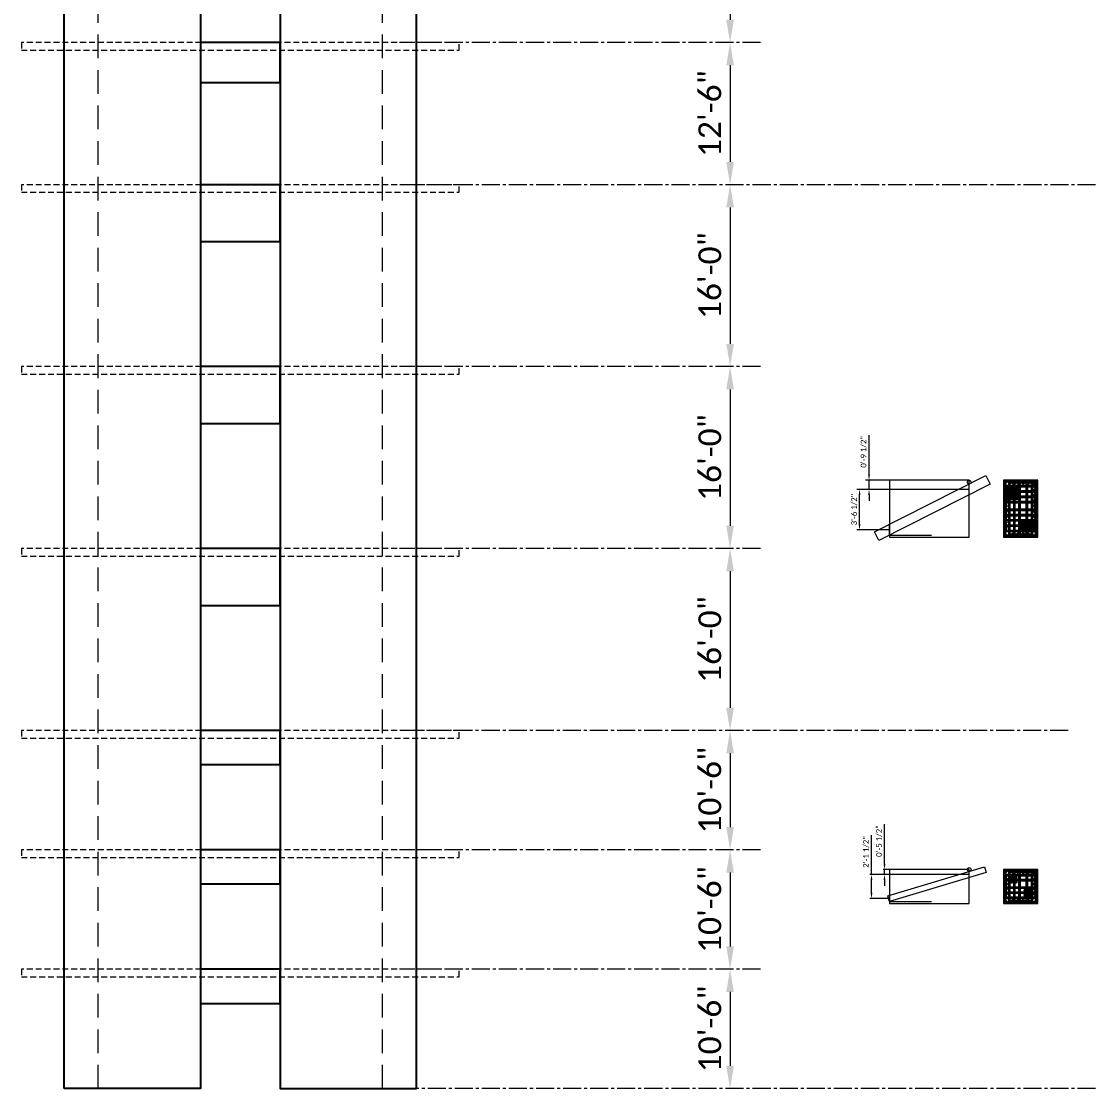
# Model space of a CAD drawing. Header units: inches. Extents: x -30573 to 11520, y -22457 to 4202.
# Drawn here: x 2883 to 4011, y -2802 to -1676 of the extents above; entities that cross this region are included whole.
import ezdxf

# ---------------------------------------------------------------- set-up
doc = ezdxf.new("R2010")
doc.units = ezdxf.units.IN
doc.header["$PDMODE"] = 35
doc.linetypes.add('CENTER2', pattern=[28.575, 19.05, -3.175, 3.175, -3.175])
doc.linetypes.add('HIDDEN2', pattern=[0.1875, 0.125, -0.0625])
doc.layers.get('Defpoints').update_dxf_attribs({"lineweight": 70})
for name, color, linetype, lineweight in [('ACERO1', 6, 'Continuous', 50), ('ACERO2', 5, 'Continuous', 30), ('CONCRETO3', 4, 'Continuous', 25), ('CONCRETO7', 8, 'Continuous', 9), ('Ejes', 8, 'CENTER2', 9), ('PROY', 8, 'HIDDEN2', 9), ('TEXTO', 1, 'Continuous', 13)]:
    doc.layers.add(name, color=color, linetype=linetype, lineweight=lineweight)
doc.styles.add('A3_32', font='calibri.ttf', dxfattribs={"height": 6})
doc.styles.add('CopyA1_16', font='calibri.ttf', dxfattribs={"height": 24})
doc.dimstyles.new('Copy-PONDERA1_16', dxfattribs={"dimscale": 0, "dimtxt": 24, "dimasz": 24, "dimexe": 1.25, "dimexo": 0.625, "dimgap": 9, "dimtad": 1, "dimdec": 1, "dimrnd": 0.5, "dimzin": 1, "dimdsep": 46, "dimlunit": 4, "dimtxsty": 'CopyA1_16', "dimcen": 0.5, "dimse1": 1, "dimse2": 1, "dimclrd": 256, "dimclrt": 256, "dimadec": 1, "dimazin": 0, "dimtfac": 1, "dimtdec": 1, "dimtmove": 0, "dimatfit": 3, "dimfxl": 1, "dimfrac": 2, "dimlwd": 13, "dimarcsym": 0})
doc.dimstyles.new('PONDERA3_32', dxfattribs={"dimscale": 0, "dimtxt": 6, "dimasz": 6, "dimexe": 1.25, "dimexo": 0.625, "dimgap": 1.5, "dimtad": 1, "dimdec": 1, "dimrnd": 0.5, "dimzin": 1, "dimdsep": 46, "dimlunit": 4, "dimtxsty": 'A3_32', "dimcen": 0.5, "dimse1": 1, "dimse2": 1, "dimclrd": 256, "dimclrt": 256, "dimadec": 1, "dimazin": 0, "dimtfac": 1, "dimtdec": 1, "dimtmove": 0, "dimatfit": 3, "dimfxl": 1, "dimfrac": 2, "dimlwd": 13, "dimarcsym": 0})

# ---------------------------------------------------------------- blocks, each defined once
blk = doc.blocks.new('*D70')
at = {"layer": 'Defpoints', "color": 0, "transparency": 16777216}
for p in [(3631.3, -2676.4), (3631.3, -2802.4), (3631.3, -2802.4)]:
    blk.add_point(p, dxfattribs=at)
at = {"layer": 'TEXTO', "lineweight": 13, "transparency": 16777216}
blk.add_line((3631.3, -2700.4), (3631.3, -2778.4), dxfattribs=at)
at = {"layer": 'TEXTO', "transparency": 16777216}
for points in [[(3627.3, -2700.4), (3635.3, -2700.4), (3631.3, -2676.4)], [(3627.3, -2778.4), (3635.3, -2778.4), (3631.3, -2802.4)]]:
    blk.add_solid(points, dxfattribs=at)
at = {"layer": 'TEXTO', "transparency": 16777216, "insert": (3610, -2739.4), "char_height": 24, "attachment_point": 5, "rotation": 90, "style": 'CopyA1_16'}
blk.add_mtext('10\'-6"', dxfattribs=at)
blk = doc.blocks.new('*D71')
at = {"layer": 'Defpoints', "color": 0, "transparency": 16777216}
for p in [(3631.3, -2550.4), (3631.3, -2676.4), (3631.3, -2676.4)]:
    blk.add_point(p, dxfattribs=at)
at = {"layer": 'TEXTO', "lineweight": 13, "transparency": 16777216}
blk.add_line((3631.3, -2574.4), (3631.3, -2652.4), dxfattribs=at)
at = {"layer": 'TEXTO', "transparency": 16777216}
for points in [[(3627.3, -2574.4), (3635.3, -2574.4), (3631.3, -2550.4)], [(3627.3, -2652.4), (3635.3, -2652.4), (3631.3, -2676.4)]]:
    blk.add_solid(points, dxfattribs=at)
at = {"layer": 'TEXTO', "transparency": 16777216, "insert": (3610, -2613.4), "char_height": 24, "attachment_point": 5, "rotation": 90, "style": 'CopyA1_16'}
blk.add_mtext('10\'-6"', dxfattribs=at)
blk = doc.blocks.new('*D72')
at = {"layer": 'Defpoints', "color": 0, "transparency": 16777216}
for p in [(3631.3, -2424.4), (3631.3, -2550.4), (3631.3, -2550.4)]:
    blk.add_point(p, dxfattribs=at)
at = {"layer": 'TEXTO', "lineweight": 13, "transparency": 16777216}
blk.add_line((3631.3, -2448.4), (3631.3, -2526.4), dxfattribs=at)
at = {"layer": 'TEXTO', "transparency": 16777216}
for points in [[(3627.3, -2448.4), (3635.3, -2448.4), (3631.3, -2424.4)], [(3627.3, -2526.4), (3635.3, -2526.4), (3631.3, -2550.4)]]:
    blk.add_solid(points, dxfattribs=at)
at = {"layer": 'TEXTO', "transparency": 16777216, "insert": (3610, -2487.4), "char_height": 24, "attachment_point": 5, "rotation": 90, "style": 'CopyA1_16'}
blk.add_mtext('10\'-6"', dxfattribs=at)
blk = doc.blocks.new('*D73')
at = {"layer": 'Defpoints', "color": 0, "transparency": 16777216}
for p in [(3631.3, -2232.4), (3631.3, -2424.4), (3631.3, -2424.4)]:
    blk.add_point(p, dxfattribs=at)
at = {"layer": 'TEXTO', "lineweight": 13, "transparency": 16777216}
blk.add_line((3631.3, -2256.4), (3631.3, -2400.4), dxfattribs=at)
at = {"layer": 'TEXTO', "transparency": 16777216}
for points in [[(3627.3, -2256.4), (3635.3, -2256.4), (3631.3, -2232.4)], [(3627.3, -2400.4), (3635.3, -2400.4), (3631.3, -2424.4)]]:
    blk.add_solid(points, dxfattribs=at)
at = {"layer": 'TEXTO', "transparency": 16777216, "insert": (3610, -2328.4), "char_height": 24, "attachment_point": 5, "rotation": 90, "style": 'CopyA1_16'}
blk.add_mtext('16\'-0"', dxfattribs=at)
blk = doc.blocks.new('*D74')
at = {"layer": 'Defpoints', "color": 0, "transparency": 16777216}
for p in [(3631.3, -2040.4), (3631.3, -2232.4), (3631.3, -2232.4)]:
    blk.add_point(p, dxfattribs=at)
at = {"layer": 'TEXTO', "lineweight": 13, "transparency": 16777216}
blk.add_line((3631.3, -2064.4), (3631.3, -2208.4), dxfattribs=at)
at = {"layer": 'TEXTO', "transparency": 16777216}
for points in [[(3627.3, -2064.4), (3635.3, -2064.4), (3631.3, -2040.4)], [(3627.3, -2208.4), (3635.3, -2208.4), (3631.3, -2232.4)]]:
    blk.add_solid(points, dxfattribs=at)
at = {"layer": 'TEXTO', "transparency": 16777216, "insert": (3610, -2136.4), "char_height": 24, "attachment_point": 5, "rotation": 90, "style": 'CopyA1_16'}
blk.add_mtext('16\'-0"', dxfattribs=at)
blk = doc.blocks.new('*D75')
at = {"layer": 'Defpoints', "color": 0, "transparency": 16777216}
for p in [(3631.3, -1848.4), (3631.3, -2040.4), (3631.3, -2040.4)]:
    blk.add_point(p, dxfattribs=at)
at = {"layer": 'TEXTO', "lineweight": 13, "transparency": 16777216}
blk.add_line((3631.3, -1872.4), (3631.3, -2016.4), dxfattribs=at)
at = {"layer": 'TEXTO', "transparency": 16777216}
for points in [[(3627.3, -1872.4), (3635.3, -1872.4), (3631.3, -1848.4)], [(3627.3, -2016.4), (3635.3, -2016.4), (3631.3, -2040.4)]]:
    blk.add_solid(points, dxfattribs=at)
at = {"layer": 'TEXTO', "transparency": 16777216, "insert": (3610, -1944.4), "char_height": 24, "attachment_point": 5, "rotation": 90, "style": 'CopyA1_16'}
blk.add_mtext('16\'-0"', dxfattribs=at)
blk = doc.blocks.new('*D76')
at = {"layer": 'Defpoints', "color": 0, "transparency": 16777216}
for p in [(3631.3, -1698.4), (3631.3, -1848.4), (3631.3, -1848.4)]:
    blk.add_point(p, dxfattribs=at)
at = {"layer": 'TEXTO', "lineweight": 13, "transparency": 16777216}
blk.add_line((3631.3, -1722.4), (3631.3, -1824.4), dxfattribs=at)
at = {"layer": 'TEXTO', "transparency": 16777216}
for points in [[(3627.3, -1722.4), (3635.3, -1722.4), (3631.3, -1698.4)], [(3627.3, -1824.4), (3635.3, -1824.4), (3631.3, -1848.4)]]:
    blk.add_solid(points, dxfattribs=at)
at = {"layer": 'TEXTO', "transparency": 16777216, "insert": (3610, -1773.4), "char_height": 24, "attachment_point": 5, "rotation": 90, "style": 'CopyA1_16'}
blk.add_mtext('12\'-6"', dxfattribs=at)
blk = doc.blocks.new('*D77')
at = {"layer": 'Defpoints', "color": 0, "transparency": 16777216}
for p in [(3631.3, -1548.4), (3631.3, -1698.4), (3631.3, -1698.4)]:
    blk.add_point(p, dxfattribs=at)
at = {"layer": 'TEXTO', "lineweight": 13, "transparency": 16777216}
blk.add_line((3631.3, -1572.4), (3631.3, -1674.4), dxfattribs=at)
at = {"layer": 'TEXTO', "transparency": 16777216}
for points in [[(3627.3, -1572.4), (3635.3, -1572.4), (3631.3, -1548.4)], [(3627.3, -1674.4), (3635.3, -1674.4), (3631.3, -1698.4)]]:
    blk.add_solid(points, dxfattribs=at)
at = {"layer": 'TEXTO', "transparency": 16777216, "insert": (3610, -1623.4), "char_height": 24, "attachment_point": 5, "rotation": 90, "style": 'CopyA1_16'}
blk.add_mtext('12\'-6"', dxfattribs=at)
blk = doc.blocks.new('#4')
at = {"layer": 'ACERO1'}
h = blk.add_hatch(dxfattribs=at)
h.set_pattern_fill('ANSI31', color=256, scale=0.05)
h.set_pattern_definition([(45, (739.90264, 636.13107), (-0.112253202, 0.112253202), [])])
edge = h.paths.add_edge_path()
edge.add_arc((0, 0), 0.25, 0, 360)
blk.add_circle((0, 0), 0.25, dxfattribs=at)
blk = doc.blocks.new('#8')
at = {"layer": 'ACERO1'}
h = blk.add_hatch(dxfattribs=at)
h.set_pattern_fill('ANSI31', color=256, scale=0.05)
h.set_pattern_definition([(45, (-704.75066, 391.65375), (-0.1122532, 0.1122532), [])])
edge = h.paths.add_edge_path()
edge.add_arc((0, 0), 0.5, 0, 360)
blk.add_circle((0, 0), 0.5, dxfattribs=at)
blk = doc.blocks.new('#11')
at = {"layer": 'ACERO1'}
h = blk.add_hatch(dxfattribs=at)
h.set_pattern_fill('ANSI31', color=256, scale=0.05)
h.set_pattern_definition([(45, (739.44426, 708.37343), (-0.112253202, 0.112253202), [])])
edge = h.paths.add_edge_path()
edge.add_arc((0, 0), 0.705, 0, 360)
blk.add_circle((0, 0), 0.705, dxfattribs=at)
blk = doc.blocks.new('*D185')
at = {"layer": 'Defpoints', "color": 0, "transparency": 16777216}
for p in [(3780.5, -2576.4), (3780.5, -2576.4), (3780.5, -2601.7)]:
    blk.add_point(p, dxfattribs=at)
at = {"layer": 'TEXTO', "lineweight": 13, "transparency": 16777216}
for p, q in [((3780.5, -2576.4), (3780.5, -2534.9)), ((3780.5, -2595.7), (3780.5, -2582.4))]:
    blk.add_line(p, q, dxfattribs=at)
at = {"layer": 'TEXTO', "transparency": 16777216}
for points in [[(3779.5, -2582.4), (3781.5, -2582.4), (3780.5, -2576.4)], [(3779.5, -2595.7), (3781.5, -2595.7), (3780.5, -2601.7)]]:
    blk.add_solid(points, dxfattribs=at)
at = {"layer": 'TEXTO', "transparency": 16777216, "insert": (3774.9, -2552.7), "char_height": 6, "attachment_point": 5, "rotation": 90, "style": 'A3_32'}
blk.add_mtext('2\'-1 1/2"', dxfattribs=at)
blk = doc.blocks.new('*D186')
at = {"layer": 'Defpoints', "color": 0, "transparency": 16777216}
for p in [(3794.2, -2571.1), (3794.2, -2571.1), (3794.2, -2576.4)]:
    blk.add_point(p, dxfattribs=at)
at = {"layer": 'TEXTO', "lineweight": 13, "transparency": 16777216}
for p, q in [((3794.2, -2565.1), (3794.2, -2523.4)), ((3794.2, -2576.4), (3794.2, -2571.1)), ((3794.2, -2582.4), (3794.2, -2588.4))]:
    blk.add_line(p, q, dxfattribs=at)
at = {"layer": 'TEXTO', "transparency": 16777216}
for points in [[(3793.2, -2565.1), (3795.2, -2565.1), (3794.2, -2571.1)], [(3793.2, -2582.4), (3795.2, -2582.4), (3794.2, -2576.4)]]:
    blk.add_solid(points, dxfattribs=at)
at = {"layer": 'TEXTO', "transparency": 16777216, "insert": (3788.6, -2541.2), "char_height": 6, "attachment_point": 5, "rotation": 90, "style": 'A3_32'}
blk.add_mtext('0\'-5 1/2"', dxfattribs=at)
blk = doc.blocks.new('*D187')
at = {"layer": 'Defpoints', "color": 0, "transparency": 16777216}
for p in [(3767.9, -2170), (3767.9, -2170), (3767.9, -2212.6)]:
    blk.add_point(p, dxfattribs=at)
at = {"layer": 'TEXTO', "lineweight": 13, "transparency": 16777216}
blk.add_line((3767.9, -2206.6), (3767.9, -2176), dxfattribs=at)
at = {"layer": 'TEXTO', "transparency": 16777216}
for points in [[(3766.9, -2176), (3768.9, -2176), (3767.9, -2170)], [(3766.9, -2206.6), (3768.9, -2206.6), (3767.9, -2212.6)]]:
    blk.add_solid(points, dxfattribs=at)
at = {"layer": 'TEXTO', "transparency": 16777216, "insert": (3762.3, -2191.3), "char_height": 6, "attachment_point": 5, "rotation": 90, "style": 'A3_32'}
blk.add_mtext('3\'-6 1/2"', dxfattribs=at)
blk = doc.blocks.new('*D188')
at = {"layer": 'Defpoints', "color": 0, "transparency": 16777216}
for p in [(3777.9, -2160.3), (3777.9, -2160.3), (3777.9, -2170)]:
    blk.add_point(p, dxfattribs=at)
at = {"layer": 'TEXTO', "lineweight": 13, "transparency": 16777216}
for p, q in [((3777.9, -2154.3), (3777.9, -2112.6)), ((3777.9, -2170), (3777.9, -2160.3)), ((3777.9, -2176), (3777.9, -2182))]:
    blk.add_line(p, q, dxfattribs=at)
at = {"layer": 'TEXTO', "transparency": 16777216}
for points in [[(3776.9, -2154.3), (3778.9, -2154.3), (3777.9, -2160.3)], [(3776.9, -2176), (3778.9, -2176), (3777.9, -2170)]]:
    blk.add_solid(points, dxfattribs=at)
at = {"layer": 'TEXTO', "transparency": 16777216, "insert": (3772.3, -2130.4), "char_height": 6, "attachment_point": 5, "rotation": 90, "style": 'A3_32'}
blk.add_mtext('0\'-9 1/2"', dxfattribs=at)

msp = doc.modelspace()

# ---------------------------------------------------------------- linework, layer by layer
at = {"layer": 'ACERO2'}
for points in [[(3953.393, -2161.265), (3922.393, -2161.265, 0.41421356), (3920.893, -2162.765), (3920.893, -2217.777, 0.41421356), (3922.393, -2219.277), (3953.393, -2219.277, 0.41421356), (3954.893, -2217.777), (3954.893, -2162.765, 0.66817864), (3952.333, -2161.704), (3950.211, -2163.826), (3950.565, -2164.179), (3952.686, -2162.058, -0.66817864), (3954.393, -2162.765), (3954.393, -2217.777, -0.41421356), (3953.393, -2218.777), (3922.393, -2218.777, -0.41421356), (3921.393, -2217.777), (3921.393, -2162.765, -0.41421356), (3922.393, -2161.765), (3952.272, -2161.765)], [(3954.393, -2163.886), (3952.333, -2165.947), (3951.979, -2165.593), (3954.101, -2163.472, 0.19891237), (3954.393, -2162.765)], [(3953.393, -2572.065), (3922.393, -2572.065, 0.41421356), (3920.893, -2573.565), (3920.893, -2604.577, 0.41421356), (3922.393, -2606.077), (3953.393, -2606.077, 0.41421356), (3954.893, -2604.577), (3954.893, -2573.565, 0.66817864), (3952.333, -2572.504), (3950.211, -2574.626), (3950.565, -2574.979), (3952.686, -2572.858, -0.66817864), (3954.393, -2573.565), (3954.393, -2604.577, -0.41421356), (3953.393, -2605.577), (3922.393, -2605.577, -0.41421356), (3921.393, -2604.577), (3921.393, -2573.565, -0.41421356), (3922.393, -2572.565), (3952.272, -2572.565)], [(3954.393, -2574.686), (3952.333, -2576.747), (3951.979, -2576.393), (3954.101, -2574.272, 0.19891237), (3954.393, -2573.565)]]:
    msp.add_lwpolyline(points, format="xyb", dxfattribs=at)
for points in [[(3930.034, -2216.362), (3930.388, -2216.716), (3928.266, -2218.837, -0.66817864), (3925.706, -2217.777), (3925.706, -2162.765, -0.66817864), (3928.266, -2161.704), (3930.388, -2163.826), (3930.034, -2164.179), (3927.913, -2162.058, 0.66817864), (3926.206, -2162.765), (3926.206, -2217.777, 0.66817864), (3927.913, -2218.484)], [(3935.378, -2216.362), (3935.732, -2216.716), (3933.61, -2218.837, -0.66817864), (3931.05, -2217.777), (3931.05, -2162.765, -0.66817864), (3933.61, -2161.704), (3935.732, -2163.826), (3935.378, -2164.179), (3933.257, -2162.058, 0.66817864), (3931.55, -2162.765), (3931.55, -2217.777, 0.66817864), (3933.257, -2218.484)], [(3940.722, -2216.362), (3941.075, -2216.716), (3938.954, -2218.837, -0.66817864), (3936.393, -2217.777), (3936.393, -2162.765, -0.66817864), (3938.954, -2161.704), (3941.075, -2163.826), (3940.722, -2164.179), (3938.601, -2162.058, 0.66817864), (3936.893, -2162.765), (3936.893, -2217.777, 0.66817864), (3938.601, -2218.484)], [(3940.409, -2216.362), (3940.055, -2216.716), (3942.177, -2218.837, 0.66817864), (3944.737, -2217.777), (3944.737, -2162.765, 0.66817864), (3942.177, -2161.704), (3940.055, -2163.826), (3940.409, -2164.179), (3942.53, -2162.058, -0.66817864), (3944.237, -2162.765), (3944.237, -2217.777, -0.66817864), (3942.53, -2218.484)], [(3945.753, -2216.362), (3945.399, -2216.716), (3947.52, -2218.837, 0.66817864), (3950.081, -2217.777), (3950.081, -2162.765, 0.66817864), (3947.52, -2161.704), (3945.399, -2163.826), (3945.753, -2164.179), (3947.874, -2162.058, -0.66817864), (3949.581, -2162.765), (3949.581, -2217.777, -0.66817864), (3947.874, -2218.484)], [(3923.796, -2170.672), (3923.442, -2171.026), (3921.321, -2168.905, -0.66817864), (3922.382, -2166.344), (3953.393, -2166.344, -0.66817864), (3954.454, -2168.905), (3952.333, -2171.026), (3951.979, -2170.672), (3954.101, -2168.551, 0.66817864), (3953.393, -2166.844), (3922.382, -2166.844, 0.66817864), (3921.675, -2168.551)], [(3923.796, -2176.281), (3923.442, -2176.634), (3921.321, -2174.513, -0.66817864), (3922.382, -2171.952), (3953.393, -2171.952, -0.66817864), (3954.454, -2174.513), (3952.333, -2176.634), (3951.979, -2176.281), (3954.101, -2174.159, 0.66817864), (3953.393, -2172.452), (3922.382, -2172.452, 0.66817864), (3921.675, -2174.159)], [(3923.796, -2181.889), (3923.442, -2182.242), (3921.321, -2180.121, -0.66817864), (3922.382, -2177.56), (3953.393, -2177.56, -0.66817864), (3954.454, -2180.121), (3952.333, -2182.242), (3951.979, -2181.889), (3954.101, -2179.767, 0.66817864), (3953.393, -2178.06), (3922.382, -2178.06, 0.66817864), (3921.675, -2179.767)], [(3923.796, -2187.497), (3923.442, -2187.85), (3921.321, -2185.729, -0.66817864), (3922.382, -2183.168), (3953.393, -2183.168, -0.66817864), (3954.454, -2185.729), (3952.333, -2187.85), (3951.979, -2187.497), (3954.101, -2185.375, 0.66817864), (3953.393, -2183.668), (3922.382, -2183.668, 0.66817864), (3921.675, -2185.375)], [(3923.796, -2187.448), (3923.442, -2187.095), (3921.321, -2189.216, 0.66817864), (3922.382, -2191.777), (3953.393, -2191.777, 0.66817864), (3954.454, -2189.216), (3952.333, -2187.095), (3951.979, -2187.448), (3954.101, -2189.569, -0.66817864), (3953.393, -2191.277), (3922.382, -2191.277, -0.66817864), (3921.675, -2189.569)], [(3923.796, -2193.056), (3923.442, -2192.703), (3921.321, -2194.824, 0.66817864), (3922.382, -2197.385), (3953.393, -2197.385, 0.66817864), (3954.454, -2194.824), (3952.333, -2192.703), (3951.979, -2193.056), (3954.101, -2195.178, -0.66817864), (3953.393, -2196.885), (3922.382, -2196.885, -0.66817864), (3921.675, -2195.178)], [(3923.796, -2198.664), (3923.442, -2198.311), (3921.321, -2200.432, 0.66817864), (3922.382, -2202.993), (3953.393, -2202.993, 0.66817864), (3954.454, -2200.432), (3952.333, -2198.311), (3951.979, -2198.664), (3954.101, -2200.786, -0.66817864), (3953.393, -2202.493), (3922.382, -2202.493, -0.66817864), (3921.675, -2200.786)], [(3923.796, -2204.273), (3923.442, -2203.919), (3921.321, -2206.04, 0.66817864), (3922.382, -2208.601), (3953.393, -2208.601, 0.66817864), (3954.454, -2206.04), (3952.333, -2203.919), (3951.979, -2204.273), (3954.101, -2206.394, -0.66817864), (3953.393, -2208.101), (3922.382, -2208.101, -0.66817864), (3921.675, -2206.394)], [(3923.796, -2209.881), (3923.442, -2209.527), (3921.321, -2211.648, 0.66817864), (3922.382, -2214.209), (3953.393, -2214.209, 0.66817864), (3954.454, -2211.648), (3952.333, -2209.527), (3951.979, -2209.881), (3954.101, -2212.002, -0.66817864), (3953.393, -2213.709), (3922.382, -2213.709, -0.66817864), (3921.675, -2212.002)], [(3923.796, -2581.208), (3923.442, -2581.562), (3921.321, -2579.44, -0.66817864), (3922.382, -2576.88), (3953.393, -2576.88, -0.66817864), (3954.454, -2579.44), (3952.333, -2581.562), (3951.979, -2581.208), (3954.101, -2579.087, 0.66817864), (3953.393, -2577.38), (3922.382, -2577.38, 0.66817864), (3921.675, -2579.087)], [(3930.034, -2603.162), (3930.388, -2603.516), (3928.266, -2605.637, -0.66817864), (3925.706, -2604.577), (3925.706, -2573.565, -0.66817864), (3928.266, -2572.504), (3930.388, -2574.626), (3930.034, -2574.979), (3927.913, -2572.858, 0.66817864), (3926.206, -2573.565), (3926.206, -2604.577, 0.66817864), (3927.913, -2605.284)], [(3935.378, -2603.162), (3935.732, -2603.516), (3933.61, -2605.637, -0.66817864), (3931.05, -2604.577), (3931.05, -2573.565, -0.66817864), (3933.61, -2572.504), (3935.732, -2574.626), (3935.378, -2574.979), (3933.257, -2572.858, 0.66817864), (3931.55, -2573.565), (3931.55, -2604.577, 0.66817864), (3933.257, -2605.284)], [(3940.722, -2603.162), (3941.075, -2603.516), (3938.954, -2605.637, -0.66817864), (3936.393, -2604.577), (3936.393, -2573.565, -0.66817864), (3938.954, -2572.504), (3941.075, -2574.626), (3940.722, -2574.979), (3938.601, -2572.858, 0.66817864), (3936.893, -2573.565), (3936.893, -2604.577, 0.66817864), (3938.601, -2605.284)], [(3940.409, -2603.162), (3940.055, -2603.516), (3942.177, -2605.637, 0.66817864), (3944.737, -2604.577), (3944.737, -2573.565, 0.66817864), (3942.177, -2572.504), (3940.055, -2574.626), (3940.409, -2574.979), (3942.53, -2572.858, -0.66817864), (3944.237, -2573.565), (3944.237, -2604.577, -0.66817864), (3942.53, -2605.284)], [(3945.753, -2603.162), (3945.399, -2603.516), (3947.52, -2605.637, 0.66817864), (3950.081, -2604.577), (3950.081, -2573.565, 0.66817864), (3947.52, -2572.504), (3945.399, -2574.626), (3945.753, -2574.979), (3947.874, -2572.858, -0.66817864), (3949.581, -2573.565), (3949.581, -2604.577, -0.66817864), (3947.874, -2605.284)], [(3923.796, -2586.552), (3923.442, -2586.906), (3921.321, -2584.784, -0.66817864), (3922.382, -2582.224), (3953.393, -2582.224, -0.66817864), (3954.454, -2584.784), (3952.333, -2586.906), (3951.979, -2586.552), (3954.101, -2584.431, 0.66817864), (3953.393, -2582.724), (3922.382, -2582.724, 0.66817864), (3921.675, -2584.431)], [(3923.796, -2586.239), (3923.442, -2585.885), (3921.321, -2588.007, 0.66817864), (3922.382, -2590.567), (3953.393, -2590.567, 0.66817864), (3954.454, -2588.007), (3952.333, -2585.885), (3951.979, -2586.239), (3954.101, -2588.36, -0.66817864), (3953.393, -2590.067), (3922.382, -2590.067, -0.66817864), (3921.675, -2588.36)], [(3923.796, -2591.583), (3923.442, -2591.229), (3921.321, -2593.351, 0.66817864), (3922.382, -2595.911), (3953.393, -2595.911, 0.66817864), (3954.454, -2593.351), (3952.333, -2591.229), (3951.979, -2591.583), (3954.101, -2593.704, -0.66817864), (3953.393, -2595.411), (3922.382, -2595.411, -0.66817864), (3921.675, -2593.704)], [(3923.796, -2596.927), (3923.442, -2596.573), (3921.321, -2598.694, 0.66817864), (3922.382, -2601.255), (3953.393, -2601.255, 0.66817864), (3954.454, -2598.694), (3952.333, -2596.573), (3951.979, -2596.927), (3954.101, -2599.048, -0.66817864), (3953.393, -2600.755), (3922.382, -2600.755, -0.66817864), (3921.675, -2599.048)]]:
    msp.add_lwpolyline(points, format="xyb", close=True, dxfattribs=at)
at = {"layer": 'CONCRETO3'}
for points in [[(2928.428, -2802.441), (2928.428, -948.441), (2930.428, -948.441), (2930.428, -480.441), (2932.428, -480.441), (2932.428, 104.559), (2934.428, 104.559), (2934.428, 1274.559), (2936.428, 1274.559), (2936.428, 1859.559), (3072.428, 1859.559), (3072.428, -2802.441)], [(3300.428, -2802.441), (3300.428, -948.441), (3298.428, -948.441), (3298.428, -480.441), (3296.428, -480.441), (3296.428, 104.559), (3294.428, 104.559), (3294.428, 1274.559), (3292.428, 1274.559), (3292.428, 1859.559), (3156.428, 1859.559), (3156.428, -2802.441)], [(3072.428, -1740.441), (3156.428, -1740.441), (3156.428, -1698.441), (3072.428, -1698.441)], [(3072.428, -1908.441), (3156.428, -1908.441), (3156.428, -1848.441), (3072.428, -1848.441)], [(3072.428, -2100.441), (3156.428, -2100.441), (3156.428, -2040.441), (3072.428, -2040.441)], [(3072.428, -2292.441), (3156.428, -2292.441), (3156.428, -2232.441), (3072.428, -2232.441)], [(3072.428, -2460.441), (3156.428, -2460.441), (3156.428, -2424.441), (3072.428, -2424.441)], [(3072.428, -2586.441), (3156.428, -2586.441), (3156.428, -2550.441), (3072.428, -2550.441)], [(3072.428, -2712.441), (3156.428, -2712.441), (3156.428, -2676.441), (3072.428, -2676.441)]]:
    msp.add_lwpolyline(points, close=True, dxfattribs=at)
at = {"layer": 'CONCRETO7'}
for p, q in [((3799.579, -2160.277), (3774.101, -2160.277)), ((3883.579, -2175.648), (3883.579, -2164.277)), ((3883.579, -2169.962), (3764.944, -2169.962)), ((3799.579, -2218.277), (3799.579, -2206.906)), ((3799.579, -2212.591), (3764.944, -2212.591)), ((3799.579, -2218.277), (3843.842, -2218.277)), ((3883.579, -2576.411), (3778.845, -2576.411)), ((3799.579, -2571.077), (3792.841, -2571.077)), ((3799.579, -2601.743), (3778.845, -2601.743)), ((3799.579, -2605.077), (3843.842, -2605.077))]:
    msp.add_line(p, q, dxfattribs=at)
msp.add_lwpolyline([(3788.405, -2223.947), (3783.816, -2214.905), (3901.21, -2155.329), (3905.799, -2164.372), (3788.405, -2223.947)], dxfattribs=at)
for points in [[(3799.579, -2220.277), (3883.579, -2220.277), (3883.579, -2160.277), (3799.579, -2160.277)], [(3919.893, -2220.277), (3955.893, -2220.277), (3955.893, -2160.277), (3919.893, -2160.277)], [(3797.736, -2598.964), (3899.615, -2568.241), (3901.458, -2574.353), (3799.579, -2605.077)], [(3799.579, -2607.077), (3883.579, -2607.077), (3883.579, -2571.077), (3799.579, -2571.077)], [(3919.893, -2607.077), (3955.893, -2607.077), (3955.893, -2571.077), (3919.893, -2571.077)]]:
    msp.add_lwpolyline(points, close=True, dxfattribs=at)
for centre in [(3883.579, -2162.277), (3883.579, -2571.077)]:
    msp.add_circle(centre, 2, dxfattribs=at)
at = {"layer": 'Ejes'}
for p, q in [((3663.55, -1698.441), (3282.428, -1698.441)), ((5131.474, -1848.441), (3282.428, -1848.441)), ((3663.55, -2040.441), (3282.428, -2040.441)), ((3663.55, -2232.441), (3282.428, -2232.441)), ((3988.222, -2424.441), (3282.428, -2424.441)), ((3663.55, -2550.441), (3282.428, -2550.441)), ((3663.55, -2676.441), (3282.428, -2676.441)), ((5131.474, -2802.441), (3282.428, -2802.441))]:
    msp.add_line(p, q, dxfattribs=at)
at = {"layer": 'PROY', "ltscale": 200}
for points in [[(2964.428, -2802.441), (2964.428, -948.441), (2962.428, -948.441), (2962.428, -480.441), (2960.428, -480.441), (2960.428, 104.559), (2958.428, 104.559), (2958.428, 1274.559), (2956.428, 1274.559), (2956.428, 1859.559), (2946.428, 1859.559)], [(3264.428, -2802.441), (3264.428, -948.441), (3266.428, -948.441), (3266.428, -480.441), (3268.428, -480.441), (3268.428, 104.559), (3270.428, 104.559), (3270.428, 1274.559), (3272.428, 1274.559), (3272.428, 1859.559), (3282.428, 1859.559)]]:
    msp.add_lwpolyline(points, dxfattribs=at)
at = {"layer": 'PROY', "ltscale": 50}
for points in [[(2883.423, -1706.441), (3345.433, -1706.441), (3345.433, -1698.441), (2883.423, -1698.441)], [(2883.423, -1856.441), (3345.433, -1856.441), (3345.433, -1848.441), (2883.423, -1848.441)], [(2883.423, -2048.441), (3345.433, -2048.441), (3345.433, -2040.441), (2883.423, -2040.441)], [(2883.423, -2240.441), (3345.433, -2240.441), (3345.433, -2232.441), (2883.423, -2232.441)], [(2883.423, -2432.441), (3345.433, -2432.441), (3345.433, -2424.441), (2883.423, -2424.441)], [(2883.423, -2558.441), (3345.433, -2558.441), (3345.433, -2550.441), (2883.423, -2550.441)], [(2883.423, -2684.441), (3345.433, -2684.441), (3345.433, -2676.441), (2883.423, -2676.441)]]:
    msp.add_lwpolyline(points, close=True, dxfattribs=at)
at = {"layer": 'PROY', "ltscale": 5}
for points in [[(3923.296, -2169.53), (3936.346, -2169.53), (3936.346, -2179.67), (3923.296, -2179.67)], [(3952.491, -2203.786), (3939.441, -2203.786), (3939.441, -2213.926), (3952.491, -2213.926)], [(3927.117, -2578.331), (3933.117, -2578.331), (3933.117, -2584.331), (3927.117, -2584.331)], [(3948.669, -2592.763), (3942.669, -2592.763), (3942.669, -2598.763), (3948.669, -2598.763)]]:
    msp.add_lwpolyline(points, close=True, dxfattribs=at)

# ---------------------------------------------------------------- block references
at = {"layer": 'CONCRETO7'}
for p in [(3924.001, -2170.235), (3924.001, -2173.145), (3924.001, -2176.055), (3926.911, -2170.235), (3926.911, -2173.145), (3926.911, -2176.055), (3929.821, -2170.235), (3929.821, -2173.145), (3929.821, -2176.055), (3932.731, -2170.235), (3932.731, -2173.145), (3932.731, -2176.055), (3935.641, -2170.235), (3935.641, -2173.145), (3935.641, -2176.055), (3924.001, -2178.965), (3926.911, -2178.965), (3929.821, -2178.965), (3932.731, -2178.965), (3935.641, -2178.965)]:
    msp.add_blockref('#11', p, dxfattribs=at)
at = {"layer": 'CONCRETO7', "xscale": -1}
for p in [(3940.146, -2204.491), (3940.146, -2207.401), (3943.056, -2204.491), (3943.056, -2207.401), (3945.966, -2204.491), (3945.966, -2207.401), (3948.876, -2204.491), (3948.876, -2207.401), (3951.786, -2204.491), (3951.786, -2207.401), (3940.146, -2210.311), (3940.146, -2213.221), (3943.056, -2210.311), (3943.056, -2213.221), (3945.966, -2210.311), (3945.966, -2213.221), (3948.876, -2210.311), (3948.876, -2213.221), (3951.786, -2210.311), (3951.786, -2213.221)]:
    msp.add_blockref('#11', p, dxfattribs=at)
at = {"layer": 'TEXTO', "xscale": -1}
for name, p in [('#4', (3921.862, -2162.236)), ('#4', (3927.206, -2162.027)), ('#4', (3932.55, -2162.027)), ('#4', (3937.893, -2162.027)), ('#4', (3943.237, -2162.027)), ('#4', (3948.581, -2162.027)), ('#4', (3921.862, -2573.036)), ('#4', (3927.206, -2572.827)), ('#4', (3932.55, -2572.827)), ('#4', (3937.893, -2572.827)), ('#4', (3943.237, -2572.827)), ('#4', (3948.581, -2572.827)), ('#8', (3943.169, -2593.263)), ('#8', (3943.169, -2595.763)), ('#8', (3943.169, -2598.263)), ('#8', (3945.669, -2593.263)), ('#8', (3945.669, -2595.763)), ('#8', (3945.669, -2598.263)), ('#8', (3948.169, -2593.263)), ('#8', (3948.169, -2595.763)), ('#8', (3948.169, -2598.263))]:
    msp.add_blockref(name, p, dxfattribs=at)
at = {"layer": 'TEXTO'}
for name, p in [('#4', (3953.925, -2162.236)), ('#8', (3927.617, -2578.831)), ('#8', (3927.617, -2581.331)), ('#8', (3930.117, -2578.831)), ('#8', (3930.117, -2581.331)), ('#8', (3932.617, -2578.831)), ('#8', (3932.617, -2581.331)), ('#4', (3953.925, -2573.036)), ('#8', (3927.617, -2583.831)), ('#8', (3930.117, -2583.831)), ('#8', (3932.617, -2583.831))]:
    msp.add_blockref(name, p, dxfattribs=at)
at = {"layer": 'TEXTO', "xscale": -1}
for p, rotation in [((3921.643, -2167.844), 270), ((3921.643, -2173.452), 270), ((3921.643, -2179.06), 270), ((3921.643, -2184.668), 270), ((3921.643, -2190.277), 270), ((3921.643, -2195.885), 270), ((3921.643, -2201.493), 270), ((3921.643, -2207.101), 270), ((3921.643, -2212.709), 270), ((3953.925, -2218.317), 180), ((3921.643, -2578.38), 270), ((3921.643, -2583.724), 270), ((3921.643, -2589.067), 270), ((3921.643, -2594.411), 270), ((3921.643, -2599.755), 270), ((3953.925, -2605.117), 180)]:
    msp.add_blockref('#4', p, dxfattribs=dict(at, rotation=rotation))
at = {"layer": 'TEXTO'}
for p, rotation in [((3954.143, -2167.844), 90.00000000000001), ((3954.143, -2173.452), 90.00000000000001), ((3954.143, -2179.06), 90.00000000000001), ((3954.143, -2184.668), 90.00000000000001), ((3954.143, -2190.277), 90.00000000000001), ((3954.143, -2195.885), 90.00000000000001), ((3954.143, -2201.493), 90.00000000000001), ((3954.143, -2207.101), 90.00000000000001), ((3921.862, -2218.317), 180), ((3927.206, -2218.527), 180), ((3932.55, -2218.527), 180), ((3937.893, -2218.527), 180), ((3943.237, -2218.527), 180), ((3948.581, -2218.527), 180), ((3954.143, -2212.709), 90.00000000000001), ((3954.143, -2578.38), 90.00000000000001), ((3954.143, -2583.724), 90.00000000000001), ((3954.143, -2589.067), 90.00000000000001), ((3954.143, -2594.411), 90.00000000000001), ((3954.143, -2599.755), 90.00000000000001), ((3921.862, -2605.117), 180), ((3927.206, -2605.327), 180), ((3932.55, -2605.327), 180), ((3937.893, -2605.327), 180), ((3943.237, -2605.327), 180), ((3948.581, -2605.327), 180)]:
    msp.add_blockref('#4', p, dxfattribs=dict(at, rotation=rotation))

# ---------------------------------------------------------------- dimensions: what is measured, and where the dimension line sits
for p1, p2, dimstyle, picture, middle in [((3631.327, -1548.441), (3631.327, -1698.441), 'Copy-PONDERA1_16', '*D77', (3610.032, -1623.441)), ((3631.327, -1698.441), (3631.327, -1848.441), 'Copy-PONDERA1_16', '*D76', (3610.032, -1773.441)), ((3631.327, -1848.441), (3631.327, -2040.441), 'Copy-PONDERA1_16', '*D75', (3610.032, -1944.441)), ((3631.327, -2040.441), (3631.327, -2232.441), 'Copy-PONDERA1_16', '*D74', (3610.032, -2136.441)), ((3777.881, -2169.962), (3777.881, -2160.277), 'PONDERA3_32', '*D188', (3772.34, -2130.44)), ((3767.851, -2212.591), (3767.851, -2169.962), 'PONDERA3_32', '*D187', (3762.31, -2191.277)), ((3631.327, -2232.441), (3631.327, -2424.441), 'Copy-PONDERA1_16', '*D73', (3610.032, -2328.441)), ((3631.327, -2424.441), (3631.327, -2550.441), 'Copy-PONDERA1_16', '*D72', (3610.032, -2487.441)), ((3794.159, -2576.411), (3794.159, -2571.077), 'PONDERA3_32', '*D186', (3788.619, -2541.24)), ((3780.463, -2601.743), (3780.463, -2576.411), 'PONDERA3_32', '*D185', (3774.922, -2552.671)), ((3631.327, -2550.441), (3631.327, -2676.441), 'Copy-PONDERA1_16', '*D71', (3610.032, -2613.441)), ((3631.327, -2676.441), (3631.327, -2802.441), 'Copy-PONDERA1_16', '*D70', (3610.032, -2739.441))]:
    dim = msp.add_aligned_dim(p1=p1, p2=p2, distance=0, dimstyle=dimstyle, override={"dimscale": 1}, dxfattribs=at)
    dim.commit()
    dim.dimension.update_dxf_attribs({"geometry": picture, "text_midpoint": middle})

doc.saveas('drawing.dxf')
